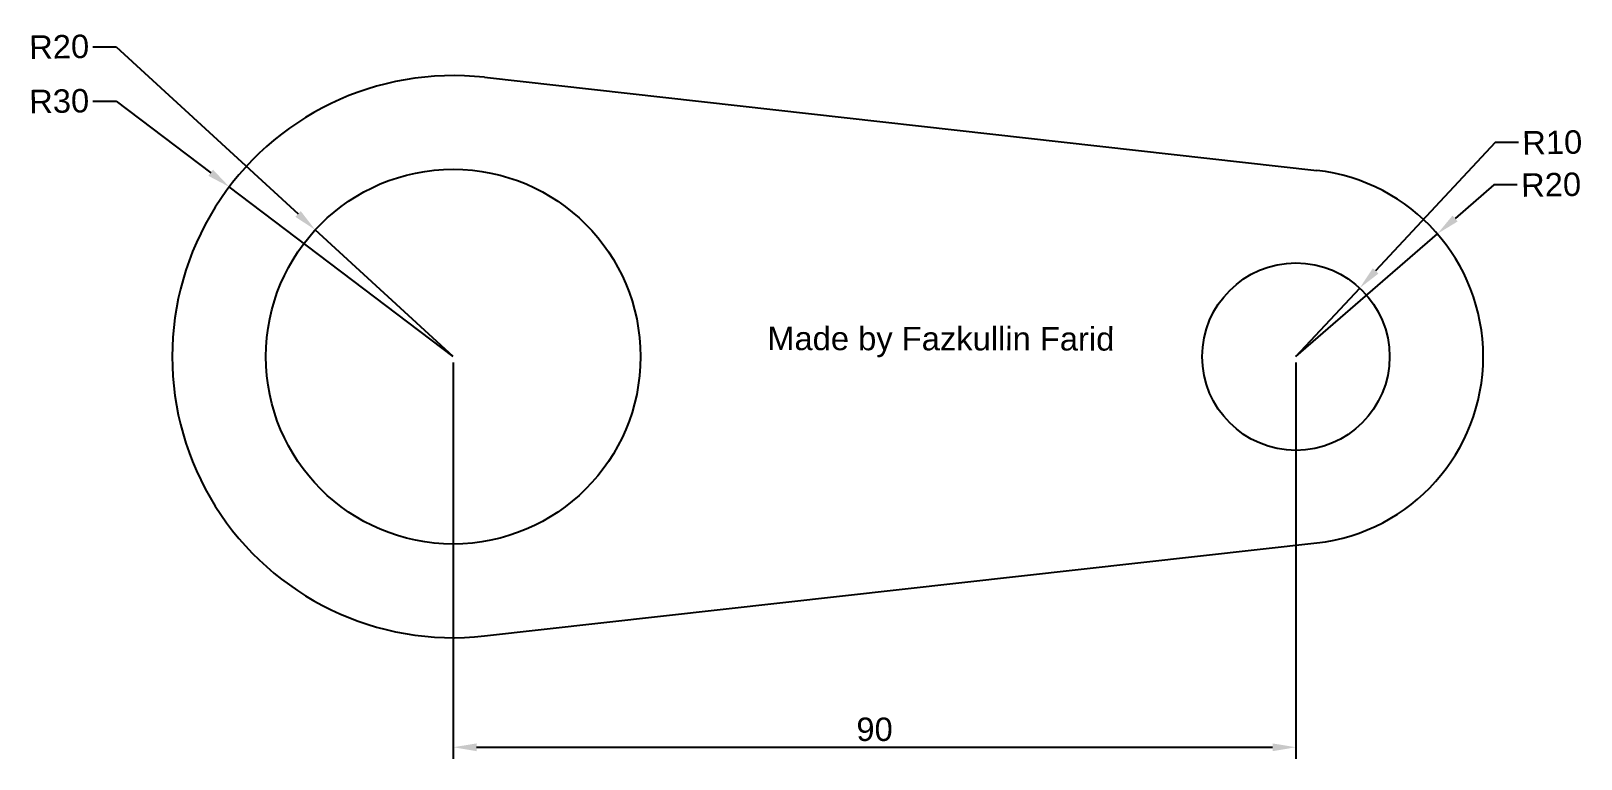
# Model space of a CAD drawing. Header units: millimetres. Extents: x 155 to 320, y 167 to 245.
import ezdxf

# ---------------------------------------------------------------- set-up
doc = ezdxf.new("R2010")
doc.units = ezdxf.units.MM
doc.styles.get("Standard").update_dxf_attribs({"font": 'Arial.ttf'})
doc.dimstyles.new('ISO-25', dxfattribs={"dimtxt": 2.5, "dimasz": 2.5, "dimexe": 1.25, "dimexo": 0.625, "dimtad": 1, "dimtxsty": 'Standard', "dimcen": 2.5, "dimadec": 0, "dimazin": 0, "dimtfac": 1, "dimtmove": 0, "dimatfit": 3, "dimfxl": 1, "dimarcsym": 0})

# ---------------------------------------------------------------- blocks, each defined once
blk = doc.blocks.new('*D1')
at = {"color": 0, "lineweight": -2, "transparency": 16777216}
for p, q in [((161.52, 243.06), (164.02, 243.06)), ((164.02, 243.06), (183.43, 225.23)), ((200, 210), (185.27, 223.53))]:
    blk.add_line(p, q, dxfattribs=at)
at = {"color": 0, "transparency": 16777216}
blk.add_solid([(183.72, 225.53), (183.15, 224.92), (185.27, 223.53)], dxfattribs=at)
at = {"layer": 'Defpoints', "color": 0, "transparency": 16777216}
for p in [(185.27, 223.53), (200, 210)]:
    blk.add_point(p, dxfattribs=at)
at = {"color": 0, "transparency": 16777216, "insert": (157.92, 243.06), "char_height": 2.5, "attachment_point": 5, "rotation": 1}
blk.add_mtext('R20', dxfattribs=at)
blk = doc.blocks.new('*D2')
at = {"color": 0, "lineweight": -2, "transparency": 16777216}
for p, q in [((161.52, 237.26), (164.02, 237.26)), ((164.02, 237.26), (174.1, 229.63)), ((200, 210), (176.09, 228.12))]:
    blk.add_line(p, q, dxfattribs=at)
at = {"color": 0, "transparency": 16777216}
blk.add_solid([(174.35, 229.96), (173.85, 229.3), (176.09, 228.12)], dxfattribs=at)
at = {"layer": 'Defpoints', "color": 0, "transparency": 16777216}
for p in [(176.09, 228.12), (200, 210)]:
    blk.add_point(p, dxfattribs=at)
at = {"color": 0, "transparency": 16777216, "insert": (157.92, 237.26), "char_height": 2.5, "attachment_point": 5, "rotation": 1}
blk.add_mtext('R30', dxfattribs=at)
blk = doc.blocks.new('*D3')
at = {"color": 0, "lineweight": -2, "transparency": 16777216}
for p, q in [((311.26, 232.85), (298.51, 219.15)), ((313.76, 232.85), (311.26, 232.85)), ((290, 210), (296.81, 217.32))]:
    blk.add_line(p, q, dxfattribs=at)
at = {"color": 0, "transparency": 16777216}
blk.add_solid([(298.21, 219.44), (298.82, 218.87), (296.81, 217.32)], dxfattribs=at)
at = {"layer": 'Defpoints', "color": 0, "transparency": 16777216}
for p in [(296.81, 217.32), (290, 210)]:
    blk.add_point(p, dxfattribs=at)
at = {"color": 0, "transparency": 16777216, "insert": (317.37, 232.85), "char_height": 2.5, "attachment_point": 5, "rotation": 1}
blk.add_mtext('R10', dxfattribs=at)
blk = doc.blocks.new('*D4')
at = {"color": 0, "lineweight": -2, "transparency": 16777216}
for p, q in [((311.14, 228.34), (307, 224.74)), ((313.64, 228.34), (311.14, 228.34)), ((290, 210), (305.11, 223.11))]:
    blk.add_line(p, q, dxfattribs=at)
at = {"color": 0, "transparency": 16777216}
blk.add_solid([(306.72, 225.06), (307.27, 224.43), (305.11, 223.11)], dxfattribs=at)
at = {"layer": 'Defpoints', "color": 0, "transparency": 16777216}
for p in [(305.11, 223.11), (290, 210)]:
    blk.add_point(p, dxfattribs=at)
at = {"color": 0, "transparency": 16777216, "insert": (317.25, 228.34), "char_height": 2.5, "attachment_point": 5, "rotation": 1}
blk.add_mtext('R20', dxfattribs=at)
blk = doc.blocks.new('*D5')
at = {"color": 0, "lineweight": -2, "transparency": 16777216}
for p, q in [((200, 209.37), (200, 167.06)), ((290, 209.37), (290, 167.06)), ((202.5, 168.31), (287.5, 168.31))]:
    blk.add_line(p, q, dxfattribs=at)
at = {"color": 0, "transparency": 16777216}
for points in [[(202.5, 168.72), (202.5, 167.89), (200, 168.31)], [(287.5, 168.72), (287.5, 167.89), (290, 168.31)]]:
    blk.add_solid(points, dxfattribs=at)
at = {"layer": 'Defpoints', "color": 0, "transparency": 16777216}
for p in [(200, 210), (290, 210), (290, 168.31)]:
    blk.add_point(p, dxfattribs=at)
at = {"color": 0, "transparency": 16777216, "insert": (245, 170.21), "char_height": 2.5, "attachment_point": 5}
blk.add_mtext('90', dxfattribs=at)

msp = doc.modelspace()

# ---------------------------------------------------------------- linework, layer by layer
for p, q in [((203.333, 239.814), (292.222, 229.876)), ((203.333, 180.186), (292.222, 190.124))]:
    msp.add_line(p, q)
for centre, radius in [((200, 210), 20), ((290, 210), 10)]:
    msp.add_circle(centre, radius)
for centre, radius, start, end in [((200, 210), 30, 83.62063, 276.37937), ((290, 210), 20, 276.37937, 83.62063)]:
    msp.add_arc(centre, radius, start, end)

# ---------------------------------------------------------------- texts
msp.add_text('Made by Fazkullin Farid', height=2.5, rotation=359.91735).set_placement((233.537, 210.701))

# ---------------------------------------------------------------- dimensions: what is measured, and where the dimension line sits
for center, mpoint, picture, middle in [((200, 210), (185.274, 223.533), '*D1', (157.916, 243.064)), ((200, 210), (176.09, 228.119), '*D2', (157.916, 237.263)), ((290, 210), (296.811, 217.322), '*D3', (317.366, 232.85)), ((290, 210), (305.107, 223.106), '*D4', (317.247, 228.34))]:
    dim = msp.add_radius_dim(center=center, mpoint=mpoint, dimstyle='ISO-25')
    dim.commit()
    dim.dimension.update_dxf_attribs({"geometry": picture, "text_midpoint": middle, "dimtype": 164, "text_rotation": 1})
dim = msp.add_linear_dim(base=(290, 168.308), p1=(200, 210), p2=(290, 210), dimstyle='ISO-25')
dim.commit()
dim.dimension.update_dxf_attribs({"geometry": '*D5', "text_midpoint": (245, 170.209)})

doc.saveas('drawing.dxf')
